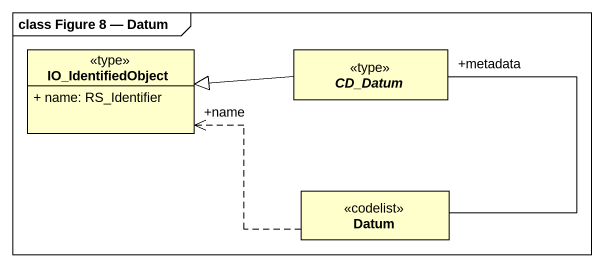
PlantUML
@startuml
mainframe class Figure 8 — Datum
hide circle
hide empty members
skinparam classAttributeIconSize 0
class IO_IdentifiedObject <<type>> {
  + name: RS_Identifier
}
abstract class CD_Datum <<type>>
class Datum <<codelist>>
CD_Datum -left-|> IO_IdentifiedObject
Datum .left.> "+name" IO_IdentifiedObject
Datum -up- "+metadata" CD_Datum
@enduml
